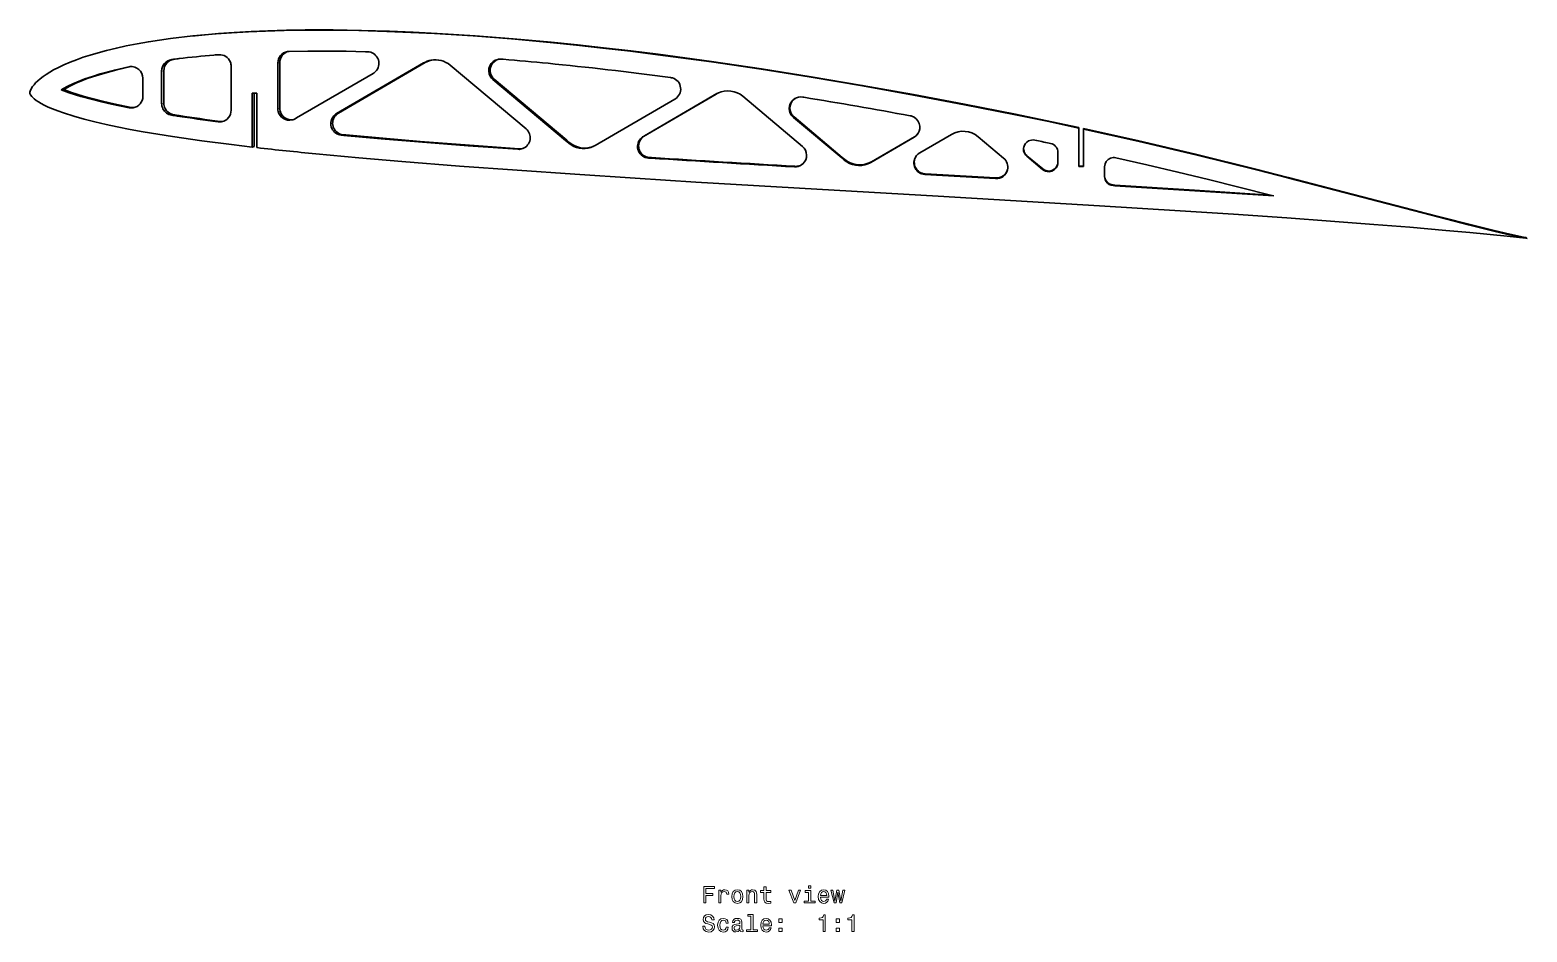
# Model space of a CAD drawing. Extents: x 52 to 368, y -20 to 170.
import ezdxf

# ---------------------------------------------------------------- set-up
doc = ezdxf.new("R2010")
doc.units = 0

msp = doc.modelspace()

# ---------------------------------------------------------------- linework, layer by layer
at = {"color": 7, "lineweight": 35, "ltscale": 0.011558}
msp.add_line((86.237045, 169.167496), (86.696869, 169.215332), dxfattribs=at)
at = {"color": 7, "lineweight": 13, "ltscale": 0.00486}
msp.add_line((106.227562, 165.870407), (106.420158, 165.896729), dxfattribs=at)
at = {"color": 7, "lineweight": 35, "ltscale": 0.002439}
msp.add_line((106.323952, 165.885498), (106.227562, 165.870407), dxfattribs=at)
at = {"color": 7, "lineweight": 35, "ltscale": 0.011223}
msp.add_line((123.174889, 165.828354), (122.726151, 165.840714), dxfattribs=at)
at = {"color": 7, "lineweight": 13, "ltscale": 0.010615}
msp.add_line((72.712677, 162.644012), (73.134064, 162.696045), dxfattribs=at)
at = {"color": 7, "lineweight": 13, "ltscale": 0.011691}
msp.add_line((79.640503, 161.74678), (80.103859, 161.809921), dxfattribs=at)
at = {"color": 7, "lineweight": 35, "ltscale": 0.172081}
msp.add_line((79.640503, 161.74678), (79.640503, 154.863556), dxfattribs=at)
at = {"color": 7, "lineweight": 35, "ltscale": 0.171613}
msp.add_line((80.103859, 161.809921), (80.103859, 154.945389), dxfattribs=at)
at = {"color": 7, "lineweight": 13, "ltscale": 0.011522}
msp.add_line((81.768242, 164.176453), (82.225662, 164.232956), dxfattribs=at)
at = {"color": 7, "lineweight": 35, "ltscale": 0.232467}
msp.add_line((94.33358, 153.453979), (94.33358, 162.75264), dxfattribs=at)
at = {"color": 7, "lineweight": 13, "ltscale": 0.010208}
msp.add_line((104.203209, 163.456955), (104.606934, 163.517944), dxfattribs=at)
at = {"color": 7, "lineweight": 35, "ltscale": 0.24124}
msp.add_line((104.203209, 153.807343), (104.203209, 163.456955), dxfattribs=at)
at = {"color": 7, "lineweight": 35, "ltscale": 0.240621}
msp.add_line((104.606934, 153.893097), (104.606934, 163.517944), dxfattribs=at)
at = {"color": 7, "lineweight": 35}
for p, q in [((116.631859, 152.763809), (135.009064, 163.465881)), ((117.011032, 152.852402), (135.339508, 163.528961)), ((156.661148, 149.530533), (140.626846, 162.984909)), ((149.648972, 159.940826), (164.987991, 147.069855))]:
    msp.add_line(p, q, dxfattribs=at)
at = {"color": 7, "lineweight": 13, "ltscale": 0.00841}
msp.add_line((135.009064, 163.465881), (135.339508, 163.528961), dxfattribs=at)
at = {"color": 7, "lineweight": 35, "ltscale": 0.010072}
msp.add_line((151.809219, 164.237228), (151.407639, 164.269501), dxfattribs=at)
at = {"color": 7, "lineweight": 35, "ltscale": 0.096359}
msp.add_line((75.673096, 156.392059), (75.673096, 160.246429), dxfattribs=at)
at = {"color": 7, "lineweight": 35, "ltscale": 0.467565}
msp.add_line((108.163055, 151.840836), (124.324776, 161.252838), dxfattribs=at)
at = {"color": 7, "lineweight": 13, "ltscale": 0.007691}
msp.add_line((149.648972, 159.940826), (149.94783, 160.013763), dxfattribs=at)
at = {"color": 7, "lineweight": 35, "ltscale": 0.499295}
msp.add_line((149.94783, 160.013763), (165.247116, 147.176132), dxfattribs=at)
at = {"color": 7, "lineweight": 35, "ltscale": 0.001825}
msp.add_line((51.804398, 157.226837), (51.813934, 157.299225), dxfattribs=at)
at = {"color": 7, "lineweight": 35, "ltscale": 0.012933}
msp.add_line((58.428207, 157.8004), (58.940712, 157.87088), dxfattribs=at)
at = {"color": 7, "lineweight": 35, "ltscale": 0.0125}
for p, q in [((99.268394, 157.109589), (98.768394, 157.109589)), ((99.768394, 157.109589), (99.268394, 157.109589))]:
    msp.add_line(p, q, dxfattribs=at)
at = {"color": 7, "lineweight": 35, "ltscale": 0.285786}
msp.add_line((98.768394, 145.678131), (98.768394, 157.109589), dxfattribs=at)
at = {"color": 7, "lineweight": 35, "ltscale": 0.283212}
msp.add_line((99.181007, 145.781113), (99.181007, 157.109589), dxfattribs=at)
at = {"color": 7, "lineweight": 35, "ltscale": 0.288648}
msp.add_line((99.768394, 145.563675), (99.768394, 157.109589), dxfattribs=at)
at = {"color": 7, "lineweight": 35, "ltscale": 0.487186}
msp.add_line((171.291473, 146.031631), (188.131531, 155.83844), dxfattribs=at)
at = {"color": 7, "lineweight": 35, "ltscale": 0.445058}
msp.add_line((181.452637, 147.938828), (196.836533, 156.897522), dxfattribs=at)
at = {"color": 7, "lineweight": 35, "ltscale": 0.443897}
msp.add_line((181.675201, 148.045334), (197.017944, 156.982422), dxfattribs=at)
at = {"color": 7, "lineweight": 13, "ltscale": 0.005007}
msp.add_line((196.836533, 156.897522), (197.017944, 156.982422), dxfattribs=at)
at = {"color": 7, "lineweight": 35, "ltscale": 0.412423}
msp.add_line((215.091675, 145.812546), (202.454315, 156.41655), dxfattribs=at)
at = {"color": 7, "lineweight": 35, "ltscale": 0.006351}
msp.add_line((215.384369, 156.210907), (215.133621, 156.25177), dxfattribs=at)
at = {"color": 7, "lineweight": 13, "ltscale": 0.01206}
msp.add_line((72.747894, 153.987061), (73.223236, 154.069168), dxfattribs=at)
at = {"color": 7, "lineweight": 13, "ltscale": 0.012039}
msp.add_line((73.070663, 153.945755), (73.545158, 154.027954), dxfattribs=at)
at = {"color": 7, "lineweight": 13, "ltscale": 0.011763}
msp.add_line((79.640503, 154.863556), (80.103859, 154.945389), dxfattribs=at)
at = {"color": 7, "lineweight": 13, "ltscale": 0.011602}
msp.add_line((81.695976, 152.432587), (82.151833, 152.519669), dxfattribs=at)
at = {"color": 7, "lineweight": 13, "ltscale": 0.011518}
msp.add_line((82.914467, 152.239456), (83.36689, 152.326599), dxfattribs=at)
at = {"color": 7, "lineweight": 13, "ltscale": 0.010318}
for p, q in [((104.203209, 153.807343), (104.606934, 153.893097)), ((104.271866, 153.226746), (104.675278, 153.31398))]:
    msp.add_line(p, q, dxfattribs=at)
at = {"color": 7, "lineweight": 13, "ltscale": 0.009788}
msp.add_line((115.885292, 152.095657), (116.266205, 152.186188), dxfattribs=at)
at = {"color": 7, "lineweight": 13, "ltscale": 0.009735}
msp.add_line((116.631859, 152.763809), (117.011032, 152.852402), dxfattribs=at)
at = {"color": 7, "lineweight": 13, "ltscale": 0.004389}
msp.add_line((213.172867, 151.94899), (213.31813, 152.047592), dxfattribs=at)
at = {"color": 7, "lineweight": 35, "ltscale": 0.333008}
msp.add_line((213.172867, 151.94899), (223.376816, 143.386856), dxfattribs=at)
at = {"color": 7, "lineweight": 35, "ltscale": 0.332133}
msp.add_line((213.31813, 152.047592), (223.495285, 143.50795), dxfattribs=at)
at = {"color": 7, "lineweight": 13, "ltscale": 0.01097}
msp.add_line((91.567474, 151.023224), (91.996704, 151.11438), dxfattribs=at)
at = {"color": 7, "lineweight": 35, "ltscale": 0.008079}
msp.add_line((108.163055, 151.840836), (107.883621, 151.678497), dxfattribs=at)
at = {"color": 7, "lineweight": 35, "ltscale": 0.002773}
msp.add_line((273.50235, 149.705673), (273.50235, 149.816605), dxfattribs=at)
at = {"color": 7, "lineweight": 35, "ltscale": 0.203955}
msp.add_line((273.50235, 149.705673), (273.50235, 141.547485), dxfattribs=at)
at = {"color": 7, "lineweight": 35, "ltscale": 0.002776}
msp.add_line((274.50235, 149.48848), (274.50235, 149.599533), dxfattribs=at)
at = {"color": 7, "lineweight": 35, "ltscale": 0.198525}
msp.add_line((274.50235, 149.48848), (274.50235, 141.547485), dxfattribs=at)
at = {"color": 7, "lineweight": 35, "ltscale": 0.010632}
msp.add_line((98.768394, 145.678131), (99.181007, 145.781113), dxfattribs=at)
at = {"color": 7, "lineweight": 13, "ltscale": 0.009684}
msp.add_line((117.618988, 148.19841), (117.993172, 148.298615), dxfattribs=at)
at = {"color": 7, "lineweight": 35, "ltscale": 0.013766}
msp.add_line((117.618988, 148.19841), (118.167206, 148.146744), dxfattribs=at)
at = {"color": 7, "lineweight": 35, "ltscale": 0.013731}
msp.add_line((117.993172, 148.298615), (118.539963, 148.247009), dxfattribs=at)
at = {"color": 7, "lineweight": 13, "ltscale": 0.00965}
msp.add_line((118.167206, 148.146744), (118.539963, 148.247009), dxfattribs=at)
at = {"color": 7, "lineweight": 35, "ltscale": 0.0223}
msp.add_line((164.987991, 147.069855), (165.672089, 146.497452), dxfattribs=at)
at = {"color": 7, "lineweight": 35, "ltscale": 0.022241}
msp.add_line((165.247116, 147.176132), (165.929535, 146.605347), dxfattribs=at)
at = {"color": 7, "lineweight": 13, "ltscale": 0.006979}
msp.add_line((165.672089, 146.497452), (165.929535, 146.605347), dxfattribs=at)
at = {"color": 7, "lineweight": 13, "ltscale": 0.006747}
msp.add_line((170.367218, 145.613083), (170.61261, 145.725433), dxfattribs=at)
at = {"color": 7, "lineweight": 13, "ltscale": 0.006168}
msp.add_line((181.452637, 147.938828), (181.675201, 148.045334), dxfattribs=at)
at = {"color": 7, "lineweight": 35, "ltscale": 0.263798}
msp.add_line((238.664047, 147.766418), (229.545547, 142.456436), dxfattribs=at)
at = {"color": 7, "lineweight": 35, "ltscale": 0.263105}
msp.add_line((238.741791, 147.879044), (229.647858, 142.58197), dxfattribs=at)
at = {"color": 7, "lineweight": 13, "ltscale": 0.003421}
msp.add_line((238.664047, 147.766418), (238.741791, 147.879044), dxfattribs=at)
at = {"color": 7, "lineweight": 35, "ltscale": 0.194148}
msp.add_line((246.5672, 148.358337), (239.856186, 144.450439), dxfattribs=at)
at = {"color": 7, "lineweight": 35, "ltscale": 0.17651}
msp.add_line((257.593567, 143.339035), (252.184982, 147.87738), dxfattribs=at)
at = {"color": 7, "lineweight": 35, "ltscale": 0.006688}
msp.add_line((267.249512, 146.50766), (267.5112, 146.452072), dxfattribs=at)
at = {"color": 7, "lineweight": 13, "ltscale": 0.007488}
msp.add_line((154.90448, 145.208145), (155.182602, 145.319336), dxfattribs=at)
at = {"color": 7, "lineweight": 13, "ltscale": 0.006199}
msp.add_line((182.515121, 143.368729), (182.733047, 143.487), dxfattribs=at)
at = {"color": 7, "lineweight": 35, "ltscale": 0.010702}
msp.add_line((182.515121, 143.368729), (182.942291, 143.341125), dxfattribs=at)
at = {"color": 7, "lineweight": 35, "ltscale": 0.010673}
msp.add_line((182.733047, 143.487), (183.159088, 143.459412), dxfattribs=at)
at = {"color": 7, "lineweight": 13, "ltscale": 0.006174}
msp.add_line((182.942291, 143.341125), (183.159088, 143.459412), dxfattribs=at)
at = {"color": 7, "lineweight": 35, "ltscale": 0.017951}
msp.add_line((223.927368, 142.925903), (223.376816, 143.386856), dxfattribs=at)
at = {"color": 7, "lineweight": 35, "ltscale": 0.017904}
msp.add_line((224.044449, 143.048279), (223.495285, 143.50795), dxfattribs=at)
at = {"color": 7, "lineweight": 13, "ltscale": 0.004234}
msp.add_line((223.927368, 142.925903), (224.044449, 143.048279), dxfattribs=at)
at = {"color": 7, "lineweight": 13, "ltscale": 0.004049}
msp.add_line((229.545547, 142.456436), (229.647858, 142.58197), dxfattribs=at)
at = {"color": 7, "lineweight": 13, "ltscale": 0.003193}
msp.add_line((262.508759, 143.741074), (262.53421, 143.866241), dxfattribs=at)
at = {"color": 7, "lineweight": 35, "ltscale": 0.10887}
msp.add_line((262.508759, 143.741074), (265.844727, 140.941864), dxfattribs=at)
at = {"color": 7, "lineweight": 35, "ltscale": 0.108609}
msp.add_line((262.53421, 143.866241), (265.862183, 141.073746), dxfattribs=at)
at = {"color": 7, "lineweight": 35, "ltscale": 0.052418}
msp.add_line((269.067535, 142.431473), (269.067535, 144.528198), dxfattribs=at)
at = {"color": 7, "lineweight": 13, "ltscale": 0.004664}
msp.add_line((213.364792, 141.488174), (213.502502, 141.614014), dxfattribs=at)
at = {"color": 7, "lineweight": 13, "ltscale": 0.004091}
msp.add_line((228.88588, 142.134933), (228.990021, 142.261154), dxfattribs=at)
at = {"color": 7, "lineweight": 13, "ltscale": 0.003843}
msp.add_line((240.944763, 139.883484), (241.023041, 140.015793), dxfattribs=at)
at = {"color": 7, "lineweight": 35, "ltscale": 0.373882}
msp.add_line((255.874771, 139.014481), (240.944763, 139.883484), dxfattribs=at)
at = {"color": 7, "lineweight": 35, "ltscale": 0.372882}
msp.add_line((255.913208, 139.150406), (241.023041, 140.015793), dxfattribs=at)
at = {"color": 7, "lineweight": 13, "ltscale": 0.003326}
msp.add_line((265.844727, 140.941864), (265.862183, 141.073746), dxfattribs=at)
at = {"color": 7, "lineweight": 13, "ltscale": 0.003316}
msp.add_line((267.200195, 140.476791), (267.213867, 140.608734), dxfattribs=at)
at = {"color": 7, "lineweight": 13, "ltscale": 0.003196}
msp.add_line((268.971893, 141.821014), (268.981201, 141.948532), dxfattribs=at)
at = {"color": 7, "lineweight": 35, "ltscale": 0.025}
for p, q in [((273.50235, 141.677551), (274.50235, 141.677551)), ((273.50235, 141.547485), (274.50235, 141.547485))]:
    msp.add_line(p, q, dxfattribs=at)
at = {"color": 7, "lineweight": 35, "ltscale": 0.05088}
msp.add_line((278.937164, 139.496445), (278.937164, 141.531631), dxfattribs=at)
at = {"color": 7, "lineweight": 13, "ltscale": 0.003531}
msp.add_line((255.874771, 139.014481), (255.913208, 139.150406), dxfattribs=at)
at = {"color": 7, "lineweight": 13, "ltscale": 0.003517}
msp.add_line((279.286285, 138.373398), (279.275787, 138.513687), dxfattribs=at)
at = {"color": 7, "lineweight": 35, "ltscale": 0.008597}
msp.add_line((281.092438, 137.655579), (280.749237, 137.677139), dxfattribs=at)
at = {"color": 7, "lineweight": 13, "ltscale": 0.003569}
msp.add_line((280.764832, 137.535217), (280.749237, 137.677139), dxfattribs=at)
at = {"color": 7, "lineweight": 35, "ltscale": 0.008622}
msp.add_line((281.109039, 137.513641), (280.764832, 137.535217), dxfattribs=at)
at = {"color": 7, "lineweight": 13, "ltscale": 0.003573}
msp.add_line((281.109039, 137.513641), (281.092438, 137.655579), dxfattribs=at)
at = {"color": 7, "lineweight": 35, "ltscale": 0.018059}
msp.add_line((314.005402, 135.523895), (314.704651, 135.342575), dxfattribs=at)
at = {"color": 7, "lineweight": 35, "ltscale": 0.007111}
msp.add_line((367.731476, 126.605072), (368.010223, 126.548508), dxfattribs=at)
at = {"color": 7, "lineweight": 13, "ltscale": 0.007034}
msp.add_line((367.951599, 126.429817), (367.731476, 126.605072), dxfattribs=at)
at = {"color": 7, "lineweight": 35, "ltscale": 0.007128}
msp.add_line((367.951599, 126.429817), (368.231018, 126.373123), dxfattribs=at)
at = {"color": 7, "lineweight": 35, "ltscale": 0.006576}
msp.add_line((368.231018, 126.373192), (367.969666, 126.403099), dxfattribs=at)
at = {"color": 7, "lineweight": 35, "ltscale": 0.007049}
msp.add_line((368.231018, 126.373123), (368.010223, 126.548508), dxfattribs=at)
at = {"color": 7, "lineweight": 35}
for points in [[(51.813934, 157.299225), (51.857109, 157.486694), (51.996635, 157.844528), (52.357513, 158.456573), (52.66687, 158.86203), (53.004692, 159.245056), (53.468582, 159.703186), (53.961769, 160.129807), (54.574417, 160.597656), (55.210991, 161.031586), (56.000008, 161.518021), (56.807014, 161.973831), (57.870239, 162.526321), (58.951363, 163.041946), (60.275269, 163.616516), (61.619522, 164.142334), (63.0756, 164.656326), (64.546318, 165.127869), (66.259232, 165.62912), (67.98278, 166.090561), (70.067245, 166.598999), (72.162468, 167.059875), (74.497284, 167.518799), (76.841896, 167.927902), (79.183617, 168.291641), (81.530792, 168.617126), (86.237045, 169.167496)], [(86.237045, 169.167496), (91.140182, 169.613464), (94.428307, 169.847778), (98.000526, 170.049942), (101.575142, 170.20282), (105.515854, 170.319168), (109.457626, 170.384796), (115.391624, 170.395325), (121.325371, 170.309723), (127.25705, 170.138657), (132.289383, 169.933502), (137.319427, 169.678421), (145.464066, 169.166382), (153.600739, 168.537216), (161.727783, 167.797134)], [(86.696869, 169.215332), (91.666496, 169.666443), (94.954643, 169.899597), (98.527435, 170.100586), (102.102615, 170.252289), (106.044617, 170.367371), (109.987671, 170.431702), (115.922585, 170.440231), (121.857216, 170.352692), (127.789742, 170.179749), (132.82486, 169.972946), (137.857666, 169.716217), (145.910538, 169.208115), (153.955566, 168.585327), (161.99118, 167.853897)], [(273.50235, 149.705673), (266.821259, 151.130554), (260.141418, 152.510315), (249.360825, 154.646057), (238.560257, 156.679916), (227.741882, 158.616959), (216.906586, 160.455093), (206.389374, 162.129059), (195.85379, 163.68309), (184.498016, 165.213593), (178.710098, 165.934219), (172.917191, 166.613571), (167.324814, 167.227402), (161.727783, 167.797134)], [(273.50235, 149.816605), (266.794678, 151.246307), (260.088226, 152.630432), (249.318222, 154.761993), (238.528259, 156.791748), (227.720505, 158.72464), (216.895813, 160.558502), (206.399887, 162.226364), (195.885605, 163.774384), (184.606781, 165.291656), (178.827042, 166.009964), (173.042313, 166.686951), (167.519012, 167.291992), (161.99118, 167.853897)], [(122.726151, 165.840714), (118.629471, 165.925034), (114.535332, 165.965881), (110.573471, 165.960632), (106.611908, 165.907898)], [(58.428207, 157.8004), (59.698242, 158.48259), (61.026932, 159.11409), (61.701332, 159.407089), (63.42646, 160.082413), (65.206078, 160.688248), (66.671165, 161.135376), (69.67215, 161.943878), (72.712677, 162.644012)], [(58.940712, 157.87088), (60.207565, 158.551346), (61.532837, 159.181229), (62.205505, 159.47348), (63.926231, 160.147125), (65.701324, 160.751511), (67.162659, 161.197586), (70.141823, 162.000717), (73.160118, 162.696747)], [(51.804398, 157.226837), (51.813385, 157.000717), (51.921631, 156.727875), (52.204842, 156.348099), (52.720413, 155.863846), (53.141212, 155.544815), (53.580132, 155.25354), (54.191223, 154.894058), (54.820343, 154.561615), (55.688759, 154.147171), (56.571777, 153.76622), (57.714195, 153.320221), (58.866798, 152.912216), (61.06118, 152.218765), (63.283508, 151.594009), (65.523376, 151.02179), (67.894989, 150.468323), (70.27285, 149.959732), (73.017151, 149.419678), (75.769341, 148.917755), (81.954292, 147.899796), (88.159698, 147.002441), (94.374886, 146.200409), (98.768394, 145.678131)], [(58.428207, 157.8004), (60.112404, 157.174408), (62.573471, 156.397461), (64.745125, 155.795013), (66.915298, 155.248047), (69.076286, 154.749023), (72.747894, 153.987061)], [(58.940712, 157.87088), (60.620613, 157.246811), (63.07534, 156.472198), (65.241287, 155.871597), (67.405777, 155.326309), (69.561172, 154.828796), (73.223236, 154.069168)], [(367.731476, 126.60511), (363.697632, 127.482933), (361.018066, 128.111679), (355.672668, 129.425278), (345.902069, 131.927002), (331.26593, 135.754623), (317.712738, 139.271957), (310.924072, 141.00116), (298.411987, 144.100067), (292.150299, 145.597336), (285.866272, 147.059708), (274.50235, 149.599518)], [(367.951599, 126.429871), (363.913513, 127.308983), (361.23111, 127.938606), (355.880096, 129.254028), (346.100159, 131.758987), (331.450073, 135.591782), (317.865173, 139.119049), (311.060638, 140.853226), (298.522461, 143.960449), (292.247711, 145.461838), (285.950592, 146.928299), (274.50235, 149.48848)], [(118.167206, 148.146744), (126.057045, 147.445038), (133.95369, 146.788177), (144.425888, 145.973038), (154.90448, 145.208145)], [(118.539963, 148.247009), (126.396004, 147.548996), (134.258743, 146.895584), (144.717453, 146.082321), (155.182602, 145.319336)], [(367.969666, 126.403091), (364.033447, 126.822739), (356.154144, 127.595009), (351.08606, 128.062149), (343.480408, 128.722382), (335.871307, 129.341873), (326.658661, 130.047195), (317.443054, 130.712662), (306.182892, 131.481415), (294.920227, 132.212143), (277.859222, 133.268555), (243.731094, 135.280121), (218.13382, 136.76741), (192.539169, 138.299316), (179.743988, 139.10022), (166.951019, 139.935379), (154.776917, 140.772537), (142.606369, 141.663513), (130.441132, 142.624924), (121.322395, 143.406464), (112.210014, 144.255432)], [(314.005402, 135.523895), (300.935059, 138.803955), (294.4216, 140.384735), (287.887299, 141.928268), (281.332214, 143.43222)], [(313.951752, 135.537598), (297.956268, 136.600922), (281.092438, 137.655579)], [(314.704651, 135.342575), (298.022125, 136.454605), (281.109039, 137.513641)]]:
    msp.add_lwpolyline(points, dxfattribs=at)
at = {"color": 7, "lineweight": 13}
for points in [[(194.218216, -14.090454), (194.687241, -14.090454), (194.687241, -12.481665), (196.159866, -12.481665), (196.159866, -12.063076), (194.687241, -12.063076), (194.687241, -11.014086), (196.497757, -11.014086), (196.497757, -10.590454), (194.218216, -10.590454)], [(197.410583, -14.090454), (197.854385, -14.090454), (197.854385, -12.542183), (197.89978, -12.168984), (198.03595, -11.901693), (198.257843, -11.74031), (198.555389, -11.684834), (198.777298, -11.720137), (198.943726, -11.821001), (199.044586, -11.992472), (199.079895, -12.22446), (199.528732, -12.22446), (199.468216, -11.815958), (199.301788, -11.523451), (199.024414, -11.346938), (198.646179, -11.286419), (198.388962, -11.326765), (198.167068, -11.427629), (197.970383, -11.5991), (197.814041, -11.831088), (197.814041, -11.38224), (197.410583, -11.38224)], [(200.149048, -12.738869), (200.229752, -13.354143), (200.461731, -13.808033), (200.829895, -14.090454), (201.324127, -14.186275), (201.813324, -14.090454), (202.181473, -13.813077), (202.413467, -13.359186), (202.499207, -12.738869), (202.413467, -12.123595), (202.181473, -11.664661), (201.813324, -11.387284), (201.324127, -11.286419), (200.829895, -11.387284), (200.461731, -11.669704), (200.229752, -12.123595)], [(200.602951, -12.733826), (200.648331, -12.279936), (200.789551, -11.952126), (201.016495, -11.750397), (201.324127, -11.679791), (201.626724, -11.750397), (201.853668, -11.947083), (201.994873, -12.279936), (202.045303, -12.733826), (201.994873, -13.19276), (201.853668, -13.525613), (201.626724, -13.727342), (201.324127, -13.792904), (201.016495, -13.727342), (200.789551, -13.525613), (200.648331, -13.19276)], [(203.316208, -14.090454), (203.76001, -14.090454), (203.76001, -12.527054), (203.805389, -12.168984), (203.951645, -11.906736), (204.178589, -11.745354), (204.481186, -11.684834), (204.723267, -11.735267), (204.874557, -11.871434), (204.950211, -12.098379), (204.975418, -12.400972), (204.975418, -14.090454), (205.419235, -14.090454), (205.419235, -12.310195), (205.399048, -11.952126), (205.308273, -11.654575), (205.010727, -11.38224), (204.546753, -11.286419), (204.289551, -11.321722), (204.072693, -11.417543), (203.886093, -11.578927), (203.739838, -11.795786), (203.739838, -11.38224), (203.316208, -11.38224)], [(206.947327, -11.851261), (206.947327, -13.20789), (206.977585, -13.64665), (207.11879, -13.949244), (207.401215, -14.125756), (207.880325, -14.186275), (208.404816, -14.161059), (208.404816, -13.777774), (208.02153, -13.808033), (207.673553, -13.767688), (207.486954, -13.641607), (207.406265, -13.429791), (207.391129, -13.132241), (207.391129, -11.851261), (208.404816, -11.851261), (208.404816, -11.473019), (207.391129, -11.473019), (207.391129, -10.681232), (206.947327, -10.681232), (206.947327, -11.473019), (206.180756, -11.473019), (206.180756, -11.851261)], [(213.236237, -14.090454), (213.705246, -14.090454), (214.693726, -11.38224), (214.234787, -11.38224), (213.473267, -13.565958), (212.696609, -11.38224), (212.232635, -11.38224)], [(216.816925, -13.717256), (216.816925, -11.473019), (215.677155, -11.473019), (215.677155, -11.851261), (216.373123, -11.851261), (216.373123, -13.717256), (215.465332, -13.717256), (215.465332, -14.090454), (217.734787, -14.090454), (217.734787, -13.717256)], [(216.832062, -10.469417), (216.363037, -10.469417), (216.363037, -10.97374), (216.832062, -10.97374)], [(218.884644, -12.86495), (220.659866, -12.86495), (220.664902, -12.658177), (220.584213, -12.078206), (220.362305, -11.644488), (220.009293, -11.38224), (219.540268, -11.286419), (219.081329, -11.387284), (218.728302, -11.669704), (218.501358, -12.128638), (218.42067, -12.733826), (218.496323, -13.354143), (218.723267, -13.808033), (219.071243, -14.090454), (219.525131, -14.186275), (219.918503, -14.120713), (220.241272, -13.949244), (220.478302, -13.676909), (220.614471, -13.313797), (220.17572, -13.313797), (220.08493, -13.515526), (219.953812, -13.666823), (219.580612, -13.787861), (219.293152, -13.732385), (219.076294, -13.555872), (218.935074, -13.268408), (218.884644, -12.880079)], [(218.884644, -12.491751), (218.940125, -12.143768), (219.076294, -11.886563), (219.283066, -11.730224), (219.555389, -11.674747), (219.822693, -11.730224), (220.029465, -11.886563), (220.155548, -12.143768), (220.200928, -12.491751)], [(222.172836, -14.090454), (222.576294, -11.790742), (222.979752, -14.090454), (223.403381, -14.090454), (224.069092, -11.38224), (223.640411, -11.38224), (223.191559, -13.681952), (222.793152, -11.38224), (222.354385, -11.38224), (221.955963, -13.681952), (221.507126, -11.38224), (221.083496, -11.38224), (221.749207, -14.090454)], [(194.455246, -18.982384), (193.996323, -18.982384), (194.097183, -19.516966), (194.34935, -19.910337), (194.737671, -20.147369), (195.262161, -20.233105), (195.781616, -20.152412), (196.169952, -19.930511), (196.417068, -19.582529), (196.507843, -19.123594), (196.43219, -18.710051), (196.220383, -18.442759), (195.877441, -18.266247), (195.418503, -18.135122), (195.025131, -18.039301), (194.767929, -17.928349), (194.621674, -17.766966), (194.576294, -17.514805), (194.621674, -17.287859), (194.752808, -17.11639), (194.954529, -17.000397), (195.231903, -16.960051), (195.514328, -17.010483), (195.736237, -17.146648), (195.882492, -17.373594), (195.953094, -17.681232), (196.412018, -17.681232), (196.412018, -17.671144), (196.331329, -17.197083), (196.094299, -16.844055), (195.7211, -16.622154), (195.216782, -16.546505), (194.762894, -16.622154), (194.409866, -16.833969), (194.182922, -17.161779), (194.102219, -17.585411), (194.167786, -17.963652), (194.359436, -18.220858), (194.662018, -18.392326), (195.075562, -18.523451), (195.48407, -18.639444), (195.791702, -18.750395), (195.978302, -18.911779), (196.043869, -19.174026), (195.983353, -19.441319), (195.827011, -19.643047), (195.589981, -19.769127), (195.282333, -19.809473), (194.939407, -19.753998), (194.677155, -19.592615), (194.510727, -19.330366)], [(198.968933, -18.326765), (199.4077, -18.326765), (199.316925, -17.923306), (199.100067, -17.605583), (198.762161, -17.408897), (198.32341, -17.333248), (197.839264, -17.434113), (197.4711, -17.716534), (197.23912, -18.175468), (197.158417, -18.790741), (197.23407, -19.400972), (197.461014, -19.854862), (197.819092, -20.137283), (198.308273, -20.233105), (198.741989, -20.157455), (199.079895, -19.945641), (199.311874, -19.612787), (199.41275, -19.168983), (198.989105, -19.168983), (198.913467, -19.451405), (198.772247, -19.663219), (198.570526, -19.794344), (198.32341, -19.83469), (198.015778, -19.769127), (197.793869, -19.567398), (197.6577, -19.23959), (197.612305, -18.775612), (197.6577, -18.321722), (197.798904, -17.993912), (198.025864, -17.792183), (198.32341, -17.721577), (198.585663, -17.766966), (198.782349, -17.882961), (198.913467, -18.074604)], [(201.888977, -19.784258), (201.888977, -19.799387), (201.914185, -19.970858), (201.989838, -20.091894), (202.307556, -20.187716), (202.554672, -20.147369), (202.554672, -19.80443), (202.448761, -19.819559), (202.307556, -19.753998), (202.282349, -19.552269), (202.282349, -18.150251), (202.221817, -17.792183), (202.045303, -17.540022), (201.737671, -17.388725), (201.303955, -17.333248), (200.880325, -17.393768), (200.567642, -17.565237), (200.370956, -17.832529), (200.305389, -18.185555), (200.305389, -18.215813), (200.703812, -18.215813), (200.73912, -18.003998), (200.850067, -17.852701), (201.031616, -17.761923), (201.288818, -17.72662), (201.53595, -17.751837), (201.712463, -17.827484), (201.818359, -17.958609), (201.853668, -18.140165), (201.833496, -18.35198), (201.752808, -18.457888), (201.551071, -18.50832), (201.172836, -18.548666), (200.73912, -18.639444), (200.431473, -18.800827), (200.249924, -19.05299), (200.194443, -19.426188), (200.244873, -19.759041), (200.401215, -20.006159), (200.653381, -20.1625), (201.001358, -20.217976), (201.470383, -20.112066)], [(201.838531, -19.189156), (201.778015, -19.451405), (201.616638, -19.653133), (201.374557, -19.784258), (201.077011, -19.829647), (200.885361, -19.80443), (200.749207, -19.723738), (200.663467, -19.582529), (200.638245, -19.385843), (200.658417, -19.20933), (200.73912, -19.083248), (201.061874, -18.942038), (201.470383, -18.881519), (201.838531, -18.760483)], [(204.198761, -16.889444), (204.198761, -19.764084), (203.28595, -19.764084), (203.28595, -20.137283), (205.550354, -20.137283), (205.550354, -19.764084), (204.642578, -19.764084), (204.642578, -16.516247), (203.502808, -16.516247), (203.502808, -16.889444)], [(206.740555, -18.911779), (208.515778, -18.911779), (208.520813, -18.705008), (208.440125, -18.125036), (208.218216, -17.691319), (207.865189, -17.42907), (207.396179, -17.333248), (206.937241, -17.434113), (206.584213, -17.716534), (206.357269, -18.175468), (206.276581, -18.780655), (206.352234, -19.400972), (206.579178, -19.854862), (206.927155, -20.137283), (207.381042, -20.233105), (207.774414, -20.167543), (208.097183, -19.996073), (208.334213, -19.723738), (208.470383, -19.360626), (208.031616, -19.360626), (207.940842, -19.562355), (207.809723, -19.713652), (207.436523, -19.83469), (207.149048, -19.779215), (206.93219, -19.602701), (206.790985, -19.315237), (206.740555, -18.926908)], [(206.740555, -18.53858), (206.796036, -18.190598), (206.93219, -17.933393), (207.138977, -17.777054), (207.411301, -17.721577), (207.678589, -17.777054), (207.885361, -17.933393), (208.011444, -18.190598), (208.056839, -18.53858)], [(210.084213, -18.180511), (210.780182, -18.180511), (210.780182, -17.42907), (210.084213, -17.42907)], [(219.449493, -20.137283), (219.908417, -20.137283), (219.908417, -16.612068), (219.565491, -16.612068), (219.474701, -16.919704), (219.293152, -17.126476), (219.015778, -17.247513), (218.632492, -17.287859), (218.632492, -17.645929), (219.449493, -17.645929)], [(222.228302, -18.180511), (222.924271, -18.180511), (222.924271, -17.42907), (222.228302, -17.42907)], [(225.52153, -20.137283), (225.980469, -20.137283), (225.980469, -16.612068), (225.637527, -16.612068), (225.546753, -16.919704), (225.365189, -17.126476), (225.087814, -17.247513), (224.704529, -17.287859), (224.704529, -17.645929), (225.52153, -17.645929)], [(210.084213, -20.137283), (210.780182, -20.137283), (210.780182, -19.385843), (210.084213, -19.385843)], [(222.228302, -20.137283), (222.924271, -20.137283), (222.924271, -19.385843), (222.228302, -19.385843)]]:
    msp.add_lwpolyline(points, close=True, dxfattribs=at)
at = {"color": 7, "lineweight": 35}
for centre, radius, start, end in [((105.755264, -18.864807), 184.608614, 94.676817, 96.990394), ((98.851639, 66.339783), 99.125131, 94.133968, 94.715271), ((91.882347, 162.764145), 2.449174, 20.378313, 94.132752), ((106.654129, 163.456909), 2.450945, 100.023052, 179.998707), ((107.051178, 163.517883), 2.444269, 102.451717, 179.998407), ((106.660912, 163.416748), 2.491648, 91.127018, 97.772286), ((123.102188, 163.379074), 2.450676, 322.492388, 88.299845), ((73.223557, 160.239746), 2.457959, 97.03701, 101.996287), ((73.221687, 160.246094), 2.451541, 0.007971, 97.011847), ((82.091705, 161.746689), 2.451232, 97.582981, 179.997696), ((82.548393, 161.809814), 2.444563, 97.586471, 179.997669), ((102.970734, 4.802017), 160.778606, 97.031908, 97.577892), ((103.260368, 6.218231), 159.408634, 97.143533, 97.582558), ((91.844406, 162.751617), 2.489182, 0.023731, 20.344714), ((123.067001, 163.409683), 2.496809, 300.248938, 322.427051), ((137.475403, 159.231415), 4.900345, 100.701775, 120.218324), ((137.799667, 159.306183), 4.887149, 102.65887, 120.224744), ((137.475845, 159.229553), 4.902226, 50.000902, 100.702779), ((151.216095, 161.826904), 2.450767, 101.999743, 209.09921), ((151.509338, 161.89595), 2.443893, 105.52546, 209.139194), ((151.214081, 161.822662), 2.454472, 85.477017, 101.933265), ((101.667847, -446.250061), 612.543044, 84.412587, 85.304644), ((151.252991, 161.850708), 2.494094, 209.164616, 229.974645), ((151.550766, 161.922394), 2.492455, 209.206212, 229.975096), ((186.887131, 157.918991), 2.489499, 72.682078, 82.475757), ((186.8974, 157.956131), 2.451528, 300.232211, 72.652804), ((73.221725, 156.39238), 2.451466, 279.861971, 359.992698), ((199.304657, 152.659332), 4.904476, 115.075328, 120.214635), ((199.480118, 152.755554), 4.891707, 116.251213, 120.221056), ((199.303299, 152.661163), 4.902253, 50.001086, 115.069918), ((214.74147, 153.832397), 2.450493, 121.601655, 214.553826), ((214.881104, 153.926788), 2.443364, 123.572698, 214.588715), ((214.739349, 153.840012), 2.443653, 80.715426, 121.652813), ((22.235117, -1019.388611), 1191.361368, 79.572086, 80.669746), ((73.224541, 156.42952), 2.488536, 258.957419, 266.454883), ((73.222458, 156.393158), 2.452107, 266.451038, 279.842095), ((73.699348, 156.51001), 2.486845, 258.962453, 266.445321), ((73.696922, 156.471909), 2.448673, 266.446626, 274.1951), ((82.134377, 154.865952), 2.493906, 180.055033, 206.375863), ((82.091797, 154.84819), 2.447809, 206.446228, 260.694227), ((82.595436, 154.947739), 2.491606, 180.054186, 206.326358), ((82.548508, 154.927917), 2.440691, 206.397829, 260.64662), ((100.664421, 268.162476), 117.274059, 260.691823, 261.294566), ((99.636009, 258.635193), 107.546265, 260.643697, 261.299149), ((139.872116, 526.324829), 378.397016, 261.342726, 262.66585), ((140.1539, 525.511902), 377.481534, 261.347767, 262.670528), ((91.882103, 153.454361), 2.451598, 282.053984, 359.991107), ((106.695091, 153.807648), 2.491886, 180.006853, 193.480657), ((106.655029, 153.799179), 2.451171, 193.506394, 282.947851), ((107.097412, 153.893387), 2.490478, 180.00673, 193.453323), ((107.052078, 153.883652), 2.444335, 193.478567, 278.19436), ((117.853951, 150.637238), 2.450382, 143.468301, 264.496989), ((118.228378, 150.730545), 2.443529, 143.429874, 264.475918), ((117.889503, 150.607361), 2.496392, 120.250999, 143.4031), ((118.268463, 150.697052), 2.495345, 120.259482, 143.360753), ((214.774033, 153.856491), 2.490439, 214.585245, 229.989726), ((214.918167, 153.953766), 2.488711, 214.615571, 229.98989), ((237.419601, 149.84848), 2.488367, 72.316069, 79.581935), ((237.429092, 149.883926), 2.452394, 325.766795, 72.275655), ((91.882896, 153.453308), 2.450458, 262.604446, 282.040972), ((92.311104, 153.539642), 2.445553, 262.613558, 276.915455), ((106.653725, 153.799255), 2.45158, 282.977268, 300.110845), ((155.084183, 147.65332), 2.452321, 291.949125, 49.96795), ((249.033981, 144.122025), 4.902213, 50.001131, 120.21204), ((187.876083, 924.038025), 783.444791, 263.542743, 264.457668), ((168.811661, 150.26001), 4.900356, 230.15753, 288.507905), ((169.058975, 150.358658), 4.886752, 230.179318, 288.537602), ((168.787125, 150.331558), 4.976011, 288.514482, 294.667287), ((169.03241, 150.436432), 4.968963, 288.542923, 293.127489), ((168.787018, 150.332764), 4.977161, 294.66254, 300.211256), ((182.677094, 145.814072), 2.451056, 139.295247, 266.21054), ((182.895203, 145.925522), 2.444271, 139.264852, 266.195548), ((182.708115, 145.784698), 2.493291, 120.234361, 139.248378), ((182.930099, 145.892731), 2.49169, 120.240781, 139.217082), ((213.515167, 143.935394), 2.451921, 312.884737, 49.974841), ((237.43222, 149.885193), 2.450808, 300.173055, 325.701119), ((237.51239, 149.992737), 2.445198, 300.183628, 324.105703), ((263.736328, 145.251205), 1.937276, 167.851284, 197.641909), ((263.753998, 145.373367), 1.928865, 169.684083, 197.710074), ((263.73761, 145.251495), 1.93844, 117.360258, 167.867991), ((263.761871, 145.202316), 1.993272, 78.225808, 117.329536), ((48.975708, -886.778992), 1056.089397, 78.072067, 78.24285), ((267.100067, 144.528046), 1.967392, 0.00438, 77.938066), ((155.080505, 147.69313), 2.491206, 265.9482, 278.203328), ((155.358307, 147.802902), 2.48977, 265.953288, 278.183732), ((155.085281, 147.661957), 2.459673, 278.196709, 291.850244), ((155.363144, 147.769562), 2.456083, 278.182906, 288.373179), ((638.849548, 7382.071777), 7253.07393, 266.396178, 266.636942), ((637.210388, 7363.02002), 7233.825125, 266.401307, 266.642085), ((227.069717, 146.687241), 4.901176, 230.123393, 291.749799), ((227.177032, 146.800186), 4.887678, 230.140386, 291.772796), ((227.041641, 146.7565), 4.975957, 291.754512, 300.212021), ((227.145172, 146.878799), 4.972532, 291.77768, 300.218633), ((241.086716, 142.330429), 2.451052, 145.689943, 266.679856), ((241.164398, 142.456085), 2.444376, 147.406506, 266.684904), ((241.086044, 142.33107), 2.450162, 125.806019, 145.693631), ((241.107849, 142.301071), 2.487247, 120.213761, 125.808874), ((256.017761, 141.461304), 2.451362, 346.529509, 49.996257), ((263.801575, 145.276398), 2.007173, 197.762858, 229.901152), ((263.826447, 145.401016), 2.006396, 197.832868, 229.902969), ((267.07782, 142.43158), 1.989717, 355.959189, 359.996633), ((280.884674, 141.531708), 1.947478, 110.399387, 180.002468), ((280.896332, 141.486191), 1.99431, 77.375108, 110.257462), ((213.511475, 143.973831), 2.48998, 266.622612, 277.518444), ((213.64888, 144.098145), 2.488441, 266.62768, 277.50182), ((213.519836, 143.930176), 2.445522, 277.45797, 312.887657), ((213.657608, 144.050171), 2.439659, 277.445819, 310.731069), ((256.017914, 141.461563), 2.451274, 266.652071, 346.52269), ((256.055756, 141.590851), 2.444617, 266.657071, 344.945402), ((267.125763, 142.467133), 1.991799, 229.974194, 272.141767), ((267.142639, 142.598145), 1.990759, 229.970697, 272.051185), ((267.126129, 142.414047), 1.938696, 272.18938, 342.188002), ((267.142975, 142.537781), 1.930379, 272.105233, 342.226902), ((267.06778, 142.432022), 1.999738, 342.208769, 355.966847), ((267.078156, 142.557877), 1.998221, 342.245437, 354.160659), ((280.877808, 139.496658), 1.940659, 180.006047, 183.746436), ((280.921295, 139.638214), 1.993179, 185.705867, 214.348757), ((280.933105, 139.501221), 1.996105, 183.773606, 214.405502), ((280.873932, 139.612747), 1.939599, 214.516752, 266.313478), ((280.889374, 139.478088), 1.946845, 214.571325, 266.332787)]:
    msp.add_arc(centre, radius, start, end, dxfattribs=at)
msp.add_ellipse((191.545227, 153.517944), major_axis=(72.674858, -10.045151), ratio=0.084878, start_param=1.6421683276, end_param=2.0116115542, dxfattribs=at)

doc.saveas('drawing.dxf')
